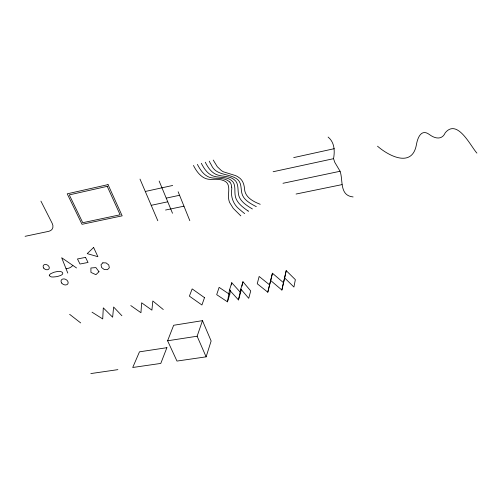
<?xml version="1.0" encoding="UTF-8"?>
<svg xmlns="http://www.w3.org/2000/svg" width="502" height="502" viewBox="0 0 502 502"><rect width="100%" height="100%" fill="white"/><g stroke="black" fill="none" stroke-linecap="round" stroke-linejoin="round"><path stroke-width="0.75" d="M227.469 301.834L229.747 294.473L219.123 287.364L216.688 294.655L227.469 301.834L229.483 290.005L231.761 282.726L240.602 292.559L238.463 299.926L229.483 290.005M229.747 294.473L230.5 290.068M231.378 284.929L231.761 282.726M284.653 277.932L286.215 270.641L295.352 279.658L293.927 287.037L284.653 277.932L281.873 290.043L270.691 280.511L272.435 273.226L283.454 282.664L281.873 290.043M238.463 299.926L240.816 289.039L242.943 281.748L250.724 290.94L248.716 298.32L240.816 289.039M240.602 292.559L241.23 289.679M242.008 286.071L242.943 281.748M283.454 282.664L286.215 270.641M269.555 284.841L259.157 276.458L257.237 283.743L267.792 292.202L272.435 273.226M267.792 292.202L270.691 280.511M206.115 356.84L211.135 340.983L202.475 320.652L173.661 325.271L167.599 340.776L176.968 361.07L206.115 356.84L197.129 336.221L202.475 320.652M293.701 157.597L334.269 148.68M145.291 191.475L172.669 185.464M273.132 171.734L333.548 158.682C334.89 151.052 334.708 142.493 328.113 137.071M166.231 198.139L179.565 195.278M151.215 205.318L167.75 201.798M25.1 236.316L48.832 231.309A7.988 6.062 32.7 0 0 52.208 223.377L40.919 201.12M282.99 183.286L340.086 171.264C343.324 180.431 339.195 195.479 353.101 196.947M165.553 210.037L183.964 206.178M296.073 194.036L342.019 184.617M167.599 340.776L197.129 336.221M90.824 373.57L117.882 369.641M260.218 204.295C253.334 201.609 244.97 197.311 244.524 188.915C244.217 184.334 242.579 179.534 238.356 177.143A16.309 14.106 21.9 0 0 235.513 175.587L223.553 171.86A15.022 13.259 24.3 0 1 221.269 170.504L217.272 166.683L213.237 160.056M256.302 206.642L255.8 206.391A65.712 59.28 15.3 0 1 251.408 203.981C247.179 201.465 242.686 198.014 241.769 192.862C240.816 188.463 241.525 183.01 237.841 179.697C229.91 173.039 216.124 176.24 211.373 165.026A39.482 35.347 23.1 0 1 209.999 162.623L209.252 161.142M252.399 208.97L251.91 208.681A67.582 60.817 14.9 0 1 247.593 205.92C243.363 203.021 239.021 199.093 238.4 193.697C237.703 188.953 238.67 182.709 234.083 179.584C228.818 175.374 221.564 177.018 215.747 174.257C210.809 171.86 207.659 166.984 205.287 162.228M92.023 312.169L102.709 318.939L103.305 307.87L112.63 317.201L113.628 307.017L121.892 315.739M248.044 210.959L248.528 211.292M76.542 267.968L61.677 257.746L67.783 273.082M130.784 305.567L140.955 312.721L141.639 302.806L151.899 310.136L152.821 300.993L163.288 309.539M377.523 146.201C388.899 156.122 411.929 167.938 416.334 145.134C417.463 138.182 421.109 128.142 429.574 134.649C434.989 138.677 442.024 140.215 445.287 132.71C457.404 118.346 470.512 145.963 476.9 153.11M69.634 314.327L80.684 322.924M240.841 215.885L233.273 208.38L229.646 202.551A17.626 15.211 19.2 0 1 228.774 199.564C227.419 193.352 231.723 183.933 223.967 180.72C219.694 178.825 214.938 179.358 210.401 179.383C202.231 179.427 196.759 172.067 193.458 165.447M197.386 164.38C200.11 169.613 203.693 175.229 209.522 177.319C215.86 179.339 223.515 176.842 229.05 181.429A7.216 6.237 22.8 0 1 229.728 182.069M201.327 163.307C203.894 168.339 207.295 173.629 212.748 175.863C218.765 178.166 226.057 176.189 231.435 180.406C235.984 183.663 234.478 190.038 235.087 194.776C235.507 200.311 239.649 204.603 243.803 207.841A69.841 62.694 14.5 0 0 248.044 210.953M340.067 171.22L334.771 162.303L333.554 158.707M140.002 179.101L157.804 220.742M159.153 181.046L172.5 213.256M178.141 191.758L189.819 220.679M231.698 187.139L231.723 187.415A33.603 28.721 25.7 0 1 231.773 189.097C230.449 196.991 233.549 204.979 240.019 209.754A74.811 67.092 13.9 0 0 244.681 213.588M229.885 181.981A9.049 7.819 23 0 1 231.541 187.12M72.821 265.407A13.61 10.235 30 0 1 66.057 268.758M49.278 275.209C49.936 277.863 54.103 276.847 56.149 276.721A24.058 17.909 30.6 0 0 58.615 276.138C66.578 274.167 61.69 269.9 56.117 271.795A23.305 17.156 28 0 0 53.645 272.385L50.438 273.847L49.278 275.209M204.515 297.661L201.917 304.99L189.386 296.149L192.166 288.901L204.515 297.661M166.89 347.685L160.791 363.417L132.729 367.489L139.474 351.833L166.89 347.685M102.854 262.816L101.009 264.742L101.611 267.535L104.29 269.574L107.484 269.668L109.336 267.754L108.752 264.956L106.066 262.904L102.854 262.816M93.617 247.473L87.222 253.623L97.884 256.691L93.617 247.473M98.988 271.726L95.913 274.682L90.931 272.398L90.9 268.005L95.895 267.585L98.988 271.726M108.037 184.61L67.23 193.828L82.021 224.312L122.168 215.841L108.037 184.61M107.233 186.342L69.289 194.895L82.755 222.706L120.135 214.787L107.233 186.342M85.522 257.388L77.465 258.969L80 264.014L88.038 262.458L85.522 257.388M61.721 283.084A3.771 2.792 28.5 0 0 67.87 283.799A3.771 2.792 28.5 0 0 64.187 278.917A3.771 2.792 28.5 0 0 61.721 283.084M43.73 268.112A3.282 2.428 30.1 0 0 49.045 268.777A3.282 2.428 30.1 0 0 45.851 264.479A3.282 2.428 30.1 0 0 43.73 268.112"/></g></svg>
